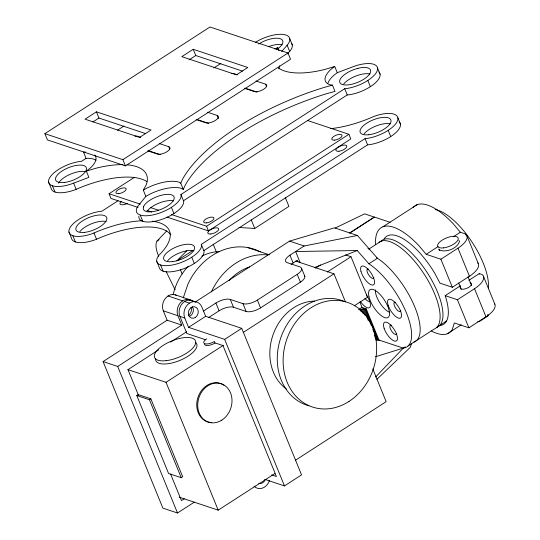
<?xml version="1.0" encoding="UTF-8"?>
<svg xmlns="http://www.w3.org/2000/svg" width="540" height="540" viewBox="0 0 540 540"><rect width="100%" height="100%" fill="white"/><g stroke="black" fill="none" stroke-linecap="round" stroke-linejoin="round"><path stroke-width="0.81" d="M411.581 343.393L410.252 347.389L376.893 379.296M183.229 297.979L187.934 284.121A62.62 51.921 -71.6 0 1 260.375 251.91M183.283 189.398L180.738 183.168L182.831 178.646A148.885 59.846 -22.2 0 1 323.899 87.52L332.458 85.151L335.003 91.388L326.444 93.751A148.885 59.846 -22.2 0 0 185.375 184.882L183.283 189.398L181.507 188.399A29.423 11.826 -22.2 0 0 149.56 194.279L145.854 196.371L138.503 205.429A23.909 9.612 -22.2 0 0 154.616 214.549A23.909 9.612 -22.2 0 0 181.103 194.873L180.907 194.522L344.696 88.709L345.472 88.681A23.909 9.612 -22.2 0 0 377.21 70.754A23.909 9.612 -22.2 0 0 353.437 66.582L337.271 72.704L333.916 75.249A29.423 11.826 -22.2 0 0 327.949 83.167M145.854 196.371L143.309 190.141L146.117 185.072A66.103 26.568 -22.2 0 0 127.001 164.815M276.494 49.714L277.668 47.594L278.937 50.713M460.289 286.477C458.298 293.294 476.469 285.809 470.03 282.42M281.698 51.503L287.624 44.651A23.909 9.612 -22.2 0 0 282.265 34.344A23.909 9.612 -22.2 0 0 255.326 42.356M158.679 256.284A23.861 9.268 57.1 0 1 157.005 241.063L166.799 230.837M375.617 376.994L403.306 348.111L405.277 346.835M287.246 53.959A66.103 26.568 -22.2 0 1 289.663 51.408L290.169 50.882A23.909 9.612 -22.2 0 0 291.661 43.409M186.813 250.729L176.816 260.854L192.854 250.493M96.053 160.238A29.423 11.826 -22.2 0 0 88.074 158.267L86.049 158.389L81.439 161.366L80.656 161.393A23.909 9.612 -22.2 0 0 48.924 179.327A23.909 9.612 -22.2 0 0 72.698 183.492L88.904 177.356L86.359 171.119L90.092 168.217A29.423 11.826 -22.2 0 0 94.682 154.987M337.271 72.704L334.726 66.474L331.371 69.012A29.423 11.826 -22.2 0 0 330.089 84.773L332.458 85.151M358.648 309.656L362.057 307.422L366.235 308.88L378.965 340.058L403.306 348.111A51.489 20 57.1 0 0 406.337 312.687A51.489 20 57.1 0 0 368.888 263.783L357.244 250.533L295.623 251.512L300.071 262.426M44.867 133.664L209.972 27L287.989 53.001L290.534 59.238L125.422 165.901L47.412 139.9L44.867 133.664L122.877 159.665L125.422 165.901M96.424 111.821L85.037 119.171L139.644 137.376L151.031 130.019L96.424 111.821L98.969 118.051L145.658 133.616M193.212 49.288L181.825 56.646L236.432 74.844L247.82 67.487L193.212 49.288L195.757 55.526L242.447 71.091M92.934 121.946L98.969 118.051M189.054 59.852L195.757 55.526M117.511 130.181L123.889 126.063M213.874 67.932L220.961 63.356M122.877 159.665L287.989 53.001M138.132 207.475L110.957 198.416L109.046 193.738L134.541 177.269M118.037 200.765L101.797 211.255L101.014 211.282A23.909 9.612 -22.2 0 0 69.282 229.216A23.909 9.612 -22.2 0 0 93.056 233.381L93.974 232.99A66.103 26.568 -22.2 0 1 141.683 220.799M138.881 216.257A23.909 9.612 -22.2 0 0 161.541 219.497A23.909 9.612 -22.2 0 0 183.647 201.103L183.451 200.752L347.233 94.946L348.017 94.919A23.909 9.612 -22.2 0 0 372.688 85.077A23.909 9.612 -22.2 0 0 378.857 71.996M157.005 241.063L159.091 239.706M171.389 214.515L206.564 226.24L348.894 134.285L350.804 138.962L208.467 230.918L166.907 217.066M156.735 261.238L159.273 267.469A23.909 9.612 -22.2 0 0 183.364 268.866A23.909 9.612 -22.2 0 0 204.005 250.992L201.265 244.404L365.054 138.598L365.83 138.571A23.909 9.612 -22.2 0 0 397.568 120.636A23.909 9.612 -22.2 0 0 373.795 116.471L372.877 116.863A66.103 26.568 -22.2 0 1 330.561 128.662M203.81 250.641L367.592 144.828L368.375 144.801A23.909 9.612 -22.2 0 0 393.046 134.966A23.909 9.612 -22.2 0 0 399.215 121.885M238.95 227.462L254.752 228.46L288.913 206.395L285.417 197.816M103.073 361.577L167.123 320.2L181.751 325.073L117.7 366.451L103.073 361.577L162.878 508.127L177.505 513L194.4 502.085M195.514 301.86L289.535 241.124L334.476 227.846L357.413 235.487L377.426 258.262L368.888 263.783M203.614 310.952L215.912 303.007A11.036 4.435 -22.2 0 1 230.303 299.437L242.98 303.662A11.036 4.435 -22.2 0 0 257.371 300.098L297.223 274.347A11.036 4.435 -22.2 0 0 299.916 266.882L287.24 262.656A11.036 4.435 -22.2 0 1 289.926 255.191L304.162 245.997L357.413 235.487M184.606 301.496L189.486 303.122A11.036 9.146 -71.6 0 0 184.761 317.993L188.575 327.348L205.659 316.312L241.738 328.34L301.543 474.889L284.465 485.919L264.857 479.385M158.578 349.893L128 369.65L138.497 395.375M170.539 342.164L186.725 331.709M208.541 317.621L219.091 310.804A11.036 4.435 -22.2 0 1 233.482 307.233L246.159 311.459A11.036 4.435 -22.2 0 0 260.55 307.894L300.409 282.143A11.036 4.435 -22.2 0 0 304.317 275.373M291.101 264.478A11.036 4.435 -22.2 0 1 293.105 262.987L297.378 260.226L298.013 261.785M349.981 232.821L374.382 217.06L390.211 222.338M349.616 233.111L374.396 217.1L364.649 213.853L335.192 228.056M315.583 268.13L320.463 264.978M382.955 226.76L417.116 204.687M327.281 272.032L350.987 256.716L367.531 297.25L354.281 305.809M136.755 395.516L138.179 394.592L150.856 398.817L182.669 476.773L181.244 477.691L168.568 473.465L136.755 395.516L149.431 399.742L181.244 477.691M188.575 327.348L224.66 339.377L241.738 328.34M368.658 249.197L381.031 241.204M127.805 369.583L166.03 382.327L223.432 345.242M243.277 332.424L333.983 273.821L345.438 301.887M149.431 399.742L150.856 398.817M375.57 244.411A62.62 24.32 57.1 0 1 419.094 245.855L426.175 254.306L438.028 246.652M453.364 236.743L460.337 232.241L465.527 233.969L466.162 235.528M426.175 254.306L440.903 259.214L457.981 248.177A22.532 9.059 -22.2 0 0 465.527 233.969M384.102 238.923A52.407 20.358 57.1 0 1 434.518 272.862L440.006 283.163L452.351 287.273L469.436 276.244A22.532 9.059 -22.2 0 0 477.785 262.798M440.053 325.553A52.407 20.358 57.1 0 0 445.392 296.244L445.156 295.65L460.492 285.748M468.862 280.341L479.318 273.584L482.072 274.502A22.532 9.059 -22.2 0 1 474.525 288.711L457.441 299.747L445.156 295.65M408.112 345.944L433.964 329.197A51.489 20 57.1 0 0 425.021 275.481A51.489 20 57.1 0 0 379.067 242.291M446.62 321.017L436.813 327.355A51.489 20 57.1 0 0 426.823 272.012A51.489 20 57.1 0 0 380.795 241.488M184.275 498.778L181.44 500.607L170.627 474.107M447.329 333.767L461.275 324.756M431.44 331.013A62.62 24.32 57.1 0 0 452.223 329.656L454.343 322.961L468.896 327.807L485.973 316.778A22.532 9.059 -22.2 0 0 494.323 303.332M179.179 497.158L218.201 510.165L274.894 473.54M295.447 460.262L386.154 401.659L372.796 368.921M143.309 190.141L147.015 188.042A29.423 11.826 -22.2 0 1 178.963 182.162L180.738 183.168M274.901 49.005L277.668 47.594M170.775 234.846A66.103 26.568 -22.2 0 0 96.518 239.227L95.6 239.618A23.909 9.612 -22.2 0 1 71.51 238.221L68.965 231.991M146.927 181.636A66.103 26.568 -22.2 0 0 76.16 189.338L75.242 189.729A23.909 9.612 -22.2 0 1 51.152 188.339L48.607 182.101M314.719 267.469L357.244 250.533M359.154 309.94L363.542 308.853L366.235 308.88M375.408 356.785L403.306 348.111M334.726 66.474L325.296 69.323A66.103 26.568 -22.2 0 1 278.586 67.999M86.359 171.119L95.749 168.284A66.103 26.568 -22.2 0 1 123.012 164.626M477.684 321.746L479.297 321.563L488.12 315.866L487.843 314.334M379.661 340.227L376.265 340.031L374.362 335.353M85.529 152.03L83.504 152.152L86.049 158.389M237.58 74.851L234.38 73.784A7.358 2.957 -22.2 0 0 231.667 73.629M255.98 80.987L265.586 84.186L266.537 86.522M245.072 88.121L257.074 92.124M244.593 88.344L254.198 91.544A7.358 2.957 -22.2 0 0 263.79 89.161A7.358 2.957 -22.2 0 0 265.586 84.186M307.334 120.433L348.894 134.285M207.59 112.253L217.188 115.452L218.464 118.564M196.675 119.387L208.676 123.383M196.202 119.603L205.801 122.803A7.358 2.957 -22.2 0 0 215.399 120.427A7.358 2.957 -22.2 0 0 217.188 115.452M140.792 137.383L137.592 136.31A7.358 2.957 -22.2 0 0 134.879 136.154M159.192 143.512L168.797 146.711L169.749 149.054M148.284 150.653L160.286 154.649M147.805 150.869L157.41 154.069A7.358 2.957 -22.2 0 0 167.002 151.693A7.358 2.957 -22.2 0 0 168.797 146.711M367.922 248.36L369.508 248.886M345.526 254.894L350.987 256.716M289.535 241.124L304.162 245.997M109.046 193.738L140.218 204.127M150.613 207.59L158.605 210.256M146.921 210.404L151.72 212.004M295.758 261.083L333.983 273.821M247.543 247.529L269.393 254.806M175.19 294.813L189.817 299.687M187.13 299.281L195.71 302.144M168.028 295.974L182.655 300.848M176.654 295.447A11.036 9.146 -71.6 0 0 165.638 298.067A11.036 9.146 -71.6 0 0 163.31 310.844L177.937 315.718L181.751 325.073M193.232 300.969A11.036 9.146 -71.6 0 0 182.216 303.588A11.036 9.146 -71.6 0 0 179.888 316.373L184.761 317.993M205.706 339.795L186.881 333.518L179.888 316.373M214.333 342.671L222.966 345.546L276.406 476.503L271.701 474.93M460.337 232.241L453.256 223.79A62.62 24.32 57.1 0 0 413.208 207.448M458.966 240.428L459.526 241.454C457.13 248.643 446.357 252.754 439.445 250.081L438.885 249.055L439.519 250.614M201.265 244.404L201.46 244.755A23.909 9.612 -22.2 0 1 174.974 264.438A23.909 9.612 -22.2 0 1 158.861 255.319L159.374 254.786A66.103 26.568 -22.2 0 0 152.287 221.184M166.158 271.6L175.122 289.69M466.87 235.629L478.325 263.689M483.415 276.163L494.863 304.223M457.981 248.177L469.436 276.244M474.525 288.711L485.973 316.778M468.045 276.872L471.542 285.444M377.527 67.979L380.065 74.21M397.886 117.862L400.424 124.099M458.676 283.014L461.221 289.251M440.903 259.214L452.351 287.273M457.441 299.747L468.896 327.807M367.841 80.447L370.379 86.677M388.199 130.329L390.737 136.566M344.696 88.709L347.233 94.946M365.054 138.598L367.592 144.828M289.757 38.725L292.302 44.962M287.118 45.178L289.663 51.408M365.432 308.786L378.155 339.964M364.527 308.779L371.527 325.924M372.796 329.042L377.251 339.957M363.542 308.853L368.314 320.544M359.903 302.137L362.057 307.422M362.495 309.008L365.04 315.245M361.402 309.245L363.312 313.922M360.281 309.562L361.24 311.897M301.698 268.596L304.877 276.392M289.926 255.191L293.105 262.987M297.223 274.347L300.409 282.143M251.255 219.888L254.752 228.46M257.371 300.098L260.55 307.894M242.98 303.662L246.159 311.459M206.564 226.24L208.467 230.918M213.172 244.161L216.621 252.612M230.303 299.437L233.482 307.233M180.907 194.522L183.451 200.752M215.912 303.007L219.091 310.804M171.416 207.333L173.961 213.57M191.774 257.222L194.319 263.453M224.66 339.377L284.465 485.919M205.659 316.312L201.839 306.963A11.036 9.146 -71.6 0 0 189.486 303.122M180.266 269.305L182.142 273.908M140.231 215.062L142.776 221.299M160.589 264.951L163.134 271.181M163.31 310.844L167.123 320.2M166.03 382.327L218.201 510.165M73.616 183.107L76.16 189.338M93.974 232.99L96.518 239.227M52.468 185.814L55.013 192.051M72.826 235.703L75.371 241.94M117.7 366.451L177.505 513M479.318 273.584L479.554 274.178M192.301 306.72A5.886 4.88 -71.6 0 1 189.209 316.433M269.48 480.445A11.036 9.146 -71.6 0 1 254.023 486.115M265.329 479.392A5.886 4.88 -71.6 0 1 258.788 483.287M278.944 68.87A66.103 26.568 -22.2 0 1 279.727 65.792M343.697 84.058A16.551 6.655 -22.2 0 1 369.913 74M147.278 210.951A16.551 6.655 -22.2 0 1 173.495 200.894M58.556 183.175A16.551 6.655 -22.2 0 1 70.477 174.157A16.551 6.655 -22.2 0 1 85.725 171.646M268.745 46.535A16.551 6.655 -22.2 0 1 282.15 44.752M278.066 48.559A16.551 6.655 -22.2 0 0 280.206 38.691L277.499 38.218A16.551 6.655 -22.2 0 0 258.62 44.044M127.325 203.445A5.886 2.363 -22.2 0 1 120.94 204.62A5.886 2.363 -22.2 0 1 121.297 201.434M167.636 260.84A16.551 6.655 -22.2 0 1 193.853 250.783M364.061 133.947A16.551 6.655 -22.2 0 1 390.278 123.889M79.873 231.586A16.551 6.655 -22.2 0 1 106.09 221.535M229.088 280.523A52.407 43.456 -71.6 0 1 249.514 266.902M211.336 291.917A62.62 51.921 -71.6 0 1 267.779 254.894M376.799 257.863A51.489 20 57.1 0 1 413.681 304.364A51.489 20 57.1 0 1 414.038 342.07M400.822 310.905A5.515 2.14 57.1 0 1 395.429 307.8A5.515 2.14 57.1 0 1 395.489 302.231M373.882 277.486A5.515 2.14 57.1 0 1 368.665 274.914A5.515 2.14 57.1 0 1 368.307 268.954M369.502 301.07A5.515 2.14 57.1 0 1 364.851 298.195M396.704 333.95A5.515 2.14 57.1 0 1 391.203 330.446A5.515 2.14 57.1 0 1 391.581 325.195M366.302 294.928A11.036 4.286 57.1 0 1 369.799 307.422A11.036 4.286 57.1 0 1 360.275 301.313M177.937 315.718A11.036 9.146 -71.6 0 1 180.266 302.94A11.036 9.146 -71.6 0 1 191.282 300.321M191.032 307.26A5.886 4.88 -71.6 0 1 188.507 315.191M173.111 294.853A51.489 42.694 -71.6 0 1 188.102 266.436M201.866 256.115A51.489 42.694 -71.6 0 1 219.598 251.6M435.254 209.56A51.489 20 57.1 0 1 471.312 240.989A51.489 20 57.1 0 1 488.329 288.401M389.812 312.383A14.708 5.717 57.1 0 1 379.802 302.825A14.708 5.717 57.1 0 1 375.476 289.899M211.383 422.53A20.23 16.774 -71.6 0 1 198.005 397.238A20.23 16.774 -71.6 0 1 223.945 385.297M286.591 389.151A47.81 39.643 -71.6 0 1 272.504 336.42A47.81 39.643 -71.6 0 1 314.55 301.118M195.824 342.644A22.066 8.87 -22.2 0 1 179.24 360.673A22.066 8.87 -22.2 0 1 155.621 358.675M215.163 342.941A7.358 2.957 -22.2 0 1 204.383 344.176M214.529 341.388A7.358 2.957 -22.2 0 1 204.93 343.764A7.358 2.957 -22.2 0 1 206.726 338.783M308.853 405.743A55.168 45.745 -71.6 0 1 280.631 338.249A55.168 45.745 -71.6 0 1 343.717 301.219M143.471 206.894L143.255 208.811A16.551 6.655 -22.2 0 0 157.903 210.465A16.551 6.655 -22.2 0 0 174.001 199.328L174.218 197.404A16.551 6.655 -22.2 0 0 159.57 195.75A16.551 6.655 -22.2 0 0 143.471 206.894M358.013 68.297L353.963 69.545A16.551 6.655 -22.2 0 0 339.653 81A16.551 6.655 -22.2 0 0 352.31 84.139L356.353 82.883A16.551 6.655 -22.2 0 0 370.663 71.428A16.551 6.655 -22.2 0 0 358.013 68.297M195.338 317.466A5.886 4.88 -71.6 0 0 196.229 307.435A5.886 4.88 -71.6 0 0 188.339 312.532A5.886 4.88 -71.6 0 0 195.338 317.466M64.267 182.486A16.551 6.655 -22.2 0 0 86.454 168.156A16.551 6.655 -22.2 0 0 62.195 170.937A16.551 6.655 -22.2 0 0 64.267 182.486M84.625 232.376A16.551 6.655 -22.2 0 0 106.812 218.045A16.551 6.655 -22.2 0 0 82.553 220.826A16.551 6.655 -22.2 0 0 84.625 232.376M172.388 261.63A16.551 6.655 -22.2 0 0 194.576 247.293A16.551 6.655 -22.2 0 0 170.316 250.074A16.551 6.655 -22.2 0 0 172.388 261.63M210.87 233.996A5.886 2.363 -22.2 0 0 218.761 228.899A5.886 2.363 -22.2 0 0 210.134 229.892A5.886 2.363 -22.2 0 0 210.87 233.996M338.972 151.241A5.886 2.363 -22.2 0 0 346.862 146.144A5.886 2.363 -22.2 0 0 338.236 147.13A5.886 2.363 -22.2 0 0 338.972 151.241M368.813 134.737A16.551 6.655 -22.2 0 0 391.001 120.4A16.551 6.655 -22.2 0 0 366.741 123.181A16.551 6.655 -22.2 0 0 368.813 134.737M368.982 296.784A16.551 6.426 57.1 0 0 386.633 317.918A16.551 6.426 57.1 0 0 381.47 296.069A16.551 6.426 57.1 0 0 368.982 296.784M360.936 271.222A11.036 4.286 57.1 0 0 372.782 285.066A11.036 4.286 57.1 0 0 369.016 270.29A11.036 4.286 57.1 0 0 360.936 271.222M388.355 305.876A11.036 4.286 57.1 0 0 400.444 318.074A11.036 4.286 57.1 0 0 394.868 302.292A11.036 4.286 57.1 0 0 388.355 305.876M384.102 328.253A11.036 4.286 57.1 0 0 396.137 341.084A11.036 4.286 57.1 0 0 391.21 325.62A11.036 4.286 57.1 0 0 384.102 328.253M443.462 247.887A11.036 4.435 -22.2 0 0 458.257 238.336A11.036 4.435 -22.2 0 0 442.085 240.185A11.036 4.435 -22.2 0 0 443.462 247.887M118.8 193.644A5.515 2.221 -22.2 0 0 126.198 188.865A5.515 2.221 -22.2 0 0 118.112 189.79A5.515 2.221 -22.2 0 0 118.8 193.644M334.672 140.137A5.515 2.221 -22.2 0 0 342.063 135.358A5.515 2.221 -22.2 0 0 333.976 136.282A5.515 2.221 -22.2 0 0 334.672 140.137M206.564 222.892A5.515 2.221 -22.2 0 0 213.962 218.113A5.515 2.221 -22.2 0 0 205.875 219.044A5.515 2.221 -22.2 0 0 206.564 222.892M166.084 360.68A22.066 8.87 -22.2 0 0 195.669 341.57A22.066 8.87 -22.2 0 0 163.323 345.276A22.066 8.87 -22.2 0 0 166.084 360.68M221.859 420.107A20.23 16.774 -71.6 0 0 224.924 385.621A20.23 16.774 -71.6 0 0 197.802 403.137A20.23 16.774 -71.6 0 0 221.859 420.107M348.962 401.45A55.168 45.745 -71.6 0 0 357.311 307.402A55.168 45.745 -71.6 0 0 283.351 355.185A55.168 45.745 -71.6 0 0 348.962 401.45"/></g></svg>
